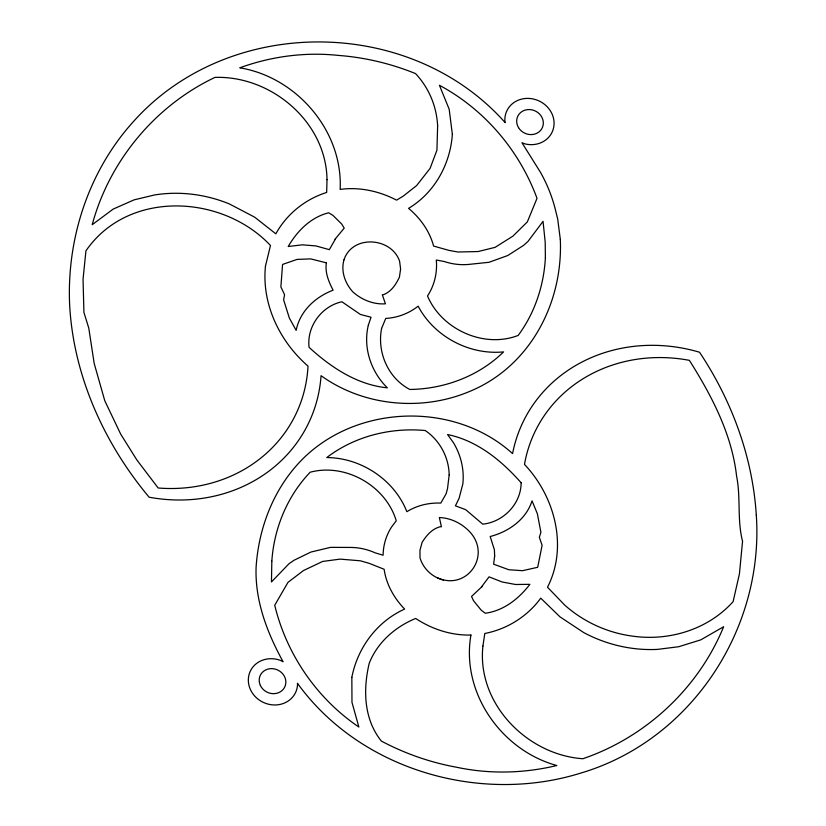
<?xml version="1.0" encoding="UTF-8"?>
<svg xmlns="http://www.w3.org/2000/svg" width="826" height="826" viewBox="0 0 826 826"><rect width="100%" height="100%" fill="white"/><g stroke="black" fill="none" stroke-linecap="round" stroke-linejoin="round"><path stroke-width="1.24" d="M335.046 239.179L344.205 228.152L341.747 224.063L332.94 215.369L328.624 212.788C310.752 217.269 297.298 230.919 288.202 246.509L302.347 244.826L315.842 245.911L329.326 249.648L335.593 238.714M482.054 586.563L471.543 596.455L473.515 600.729L481.279 610.249L485.296 613.243C503.684 610.744 518.811 598.798 529.879 584.343L515.496 584.488L502.105 581.979L489.044 576.858L481.455 586.966M437.429 577.766C466.256 591.096 491.449 556.518 470.428 532.543C462.467 523.767 451.357 518.005 439.36 517.52L441.414 526.792L440.165 526.74C431.864 528.939 426.536 535.455 422.148 542.259L419.969 550.178L420.021 557.963C423.387 568.959 432.432 577.281 443.531 580.079M326.353 262.833C324.855 272.683 328.748 281.738 333.084 290.194C315.274 296.968 299.962 311.123 296.152 330.379L289.337 318.02L283.628 299.859L284.567 294.665L280.881 286.932L282.564 264.434L297.092 259.405L310.721 258.899L326.353 262.833M560.307 239.364C563.177 303.369 529.652 367.219 468.765 391.792C421.012 411.658 363.099 406.02 321.046 375.665A156.021 141.525 25.2 0 1 149.114 497.2C104.21 443.5 73.855 376.532 69.704 306.178C66.317 239.344 88.382 171.209 133.595 121.391C229.153 14.703 410.285 15.797 505.182 122.64L504.923 121.515A25.017 22.694 25.2 0 1 529.776 98.48A25.017 22.694 25.2 0 1 553.957 125.552A25.017 22.694 25.2 0 1 524.892 143.869L521.949 142.712L540.524 172.407A157.157 142.547 25.2 0 1 555.237 209.03L557.705 219.076L560.307 239.364M756.296 515.073C764.205 629.185 690.815 740.891 580.048 773.301C479.379 804.431 359.795 769.677 297.443 683.267L297.546 684.465A25.017 22.694 25.2 0 1 269.854 704.506A25.017 22.694 25.2 0 1 248.884 675.255A25.017 22.694 25.2 0 1 280.231 660.315L283.07 661.698C267.201 632.819 254.914 600.874 256.091 567.39C258.424 530.591 271.682 493.948 296.111 466.029C349.553 404.523 452.441 399.082 512.574 453.608A156.021 141.525 25.2 0 1 699.539 352.237C731.774 400.6 752.61 456.871 756.296 515.073M265.466 266.127C261.532 304.061 279.694 341.489 308.005 366.114A150.745 136.734 25.2 0 1 158.158 487.99L136.868 459.979L120.689 434.135L104.778 400.734L94.185 363.44L88.774 328.077L83.911 312.362L83.054 279.271L85.925 250.856C128.04 189.495 222.318 194.213 270.484 245.498L265.466 266.127M271.826 561.143L271.465 581.938L288.997 563.745L293.891 560.327L310.958 552.036L330.545 547.37L351.711 547.442A56.488 51.233 25.2 0 1 375.272 552.883L383.109 555.227A63.994 58.047 25.2 0 1 391.441 527.174L396.243 520.762C385.856 485.843 345.588 462.797 310.173 472.214C287.241 496.168 274.077 528.268 271.826 561.143M327.013 179.676L326.662 192.448C305.228 199.169 286.663 214.12 275.843 233.83L254.625 217.135L229.267 203.888A131.262 119.068 25.2 0 0 154.73 194.926L134.111 199.851L113.172 209.092L92.213 224.703C109.393 160.843 155.195 105.78 214.946 77.396C271.351 75.517 326.249 121.99 327.013 179.676M437.635 125.851L436.933 150.177L430.098 168.37L416.593 185.613L403.284 196.082L396.604 200.14C379.299 191.178 359.671 186.748 340.147 189.412C343.069 131.117 296.792 77.2 239.788 67.815C271.279 56.364 305.062 51.862 338.423 55.414A236.236 214.275 25.2 0 1 415.561 73.597C428.952 87.928 436.613 106.275 437.635 125.851M343.967 259.891C340.694 271.196 345.082 283.514 353.022 292.074C361.86 299.838 373.497 304.649 385.432 303.813L382.304 294.737L383.532 294.665C391.483 291.537 395.922 284.433 399.412 277.185L400.6 269.008L399.598 261.222C391.359 237.01 352.175 234.532 343.967 259.891M470.934 635.039C460.867 692.601 501.351 750.4 556.817 765.526C523.942 773.425 489.581 774.292 456.468 767.22A236.226 214.264 25.2 0 1 381.364 741.077C363.719 719.147 362.986 689.648 369.201 663.371C377.337 642.442 395.189 626.903 415.643 618.447C432.008 629.195 451.172 635.576 470.934 635.039M482.921 646.025C476.643 703.422 526.936 754.861 582.867 758.733C645.767 737.267 698.445 688.326 723.638 626.727L700.758 639.871L678.662 646.737L657.393 649.401A131.262 119.058 25.2 0 1 583.796 632.613L559.976 616.857L540.741 598.148C527.411 616.516 507.04 629.164 484.81 633.49L482.921 646.025M545.387 257.712C543.88 285.538 534.845 312.971 518.17 335.428C483.922 348.737 441.549 329.388 427.517 295.966C434.455 285.414 437.491 272.57 436.293 260.025L444.295 261.532A56.488 51.233 25.2 0 0 468.156 264.475L489.023 262.286L507.753 255.523L523.56 245.394L527.979 241.44L543.043 221.347L545.201 242.214L545.387 257.712M521.144 482.787C521.082 503.829 503.375 522.073 482.735 524.159L465.709 509.683L455.415 505.842L459.07 498.336L462.818 484.046A72.595 65.843 25.2 0 0 453.619 442.963L447.589 434.548C477.263 440.619 501.599 460.619 521.144 482.787M351.845 677.341L351.979 702.358L358.866 727.035C316.905 698.61 286.591 654.45 274.728 605.252L288.006 582.33L303.431 570.58L322.636 561.443L340.116 559.119L360.425 560.813L369.263 563.363L384.121 569.269C386.289 584.416 394.085 598.179 404.637 609.082C377.017 621.462 357.544 647.801 351.845 677.341M742.553 541.267L739.415 573.956L733.106 601.638C707.892 629.732 668.523 641.565 631.642 635.999A116.187 105.387 25.2 0 1 564.819 605.2L547.504 587.224C568.247 546.647 554.793 496.374 524.479 464.408A150.745 136.734 25.2 0 1 689.369 360.342C711.63 395.633 731.846 434.022 736.585 476.096C740.932 497.644 737.019 519.936 742.553 541.267M449.179 474.867L447.558 488.373L446.185 493.669L440.805 503.096C428.942 502.59 416.985 505.409 406.867 511.697C394.332 479.71 360.972 457.759 326.776 457.552C354.633 436.262 390.491 427.31 425.245 430.532C439.845 440.475 448.817 457.232 449.179 474.867M494.66 556.053L493.628 564.189L508.816 569.733L522.528 570.694L537.695 567.286L542.104 545.294L539.347 537.292L540.906 532.274L537.375 513.772L532.047 500.876C526.007 519.606 508.589 531.748 490.179 536.518L494.392 549.744L494.66 556.053M381.591 328.438C376.904 352.217 388.065 378.143 409.851 389.469C444.409 389.015 478.76 376.181 503.592 351.886C469.436 355.294 434.177 336.595 418.142 306.178C408.849 313.467 397.543 317.752 385.752 318.423L381.591 328.438M368.344 325.134C362.841 347.601 370.988 371.855 387.353 387.838C357.142 384.854 330.885 367.353 309.079 347.343C306.549 326.58 321.613 306.126 341.902 301.779L360.435 314.479L371.039 317.225L368.344 325.134M452.349 134.318C450.325 164.209 434.528 192.85 408.581 208.358C420.331 218.188 429.644 231.135 433.598 246.055L448.952 250.392L457.965 252.013L478.182 251.538L495.115 247.346L512.925 236.133L527.339 221.905L537.014 198.333C519.42 150.466 484.47 109.414 439.422 85.274L449.189 109.269L452.349 134.318M518.552 127.669A13.557 12.297 25.2 0 0 541.639 128.99A13.557 12.297 25.2 0 0 529.807 109.569A13.557 12.297 25.2 0 0 518.552 127.669M260.376 685.446A13.557 12.297 25.2 0 0 283.349 689.214A13.557 12.297 25.2 0 0 273.84 668.812A13.557 12.297 25.2 0 0 260.376 685.446"/></g></svg>
